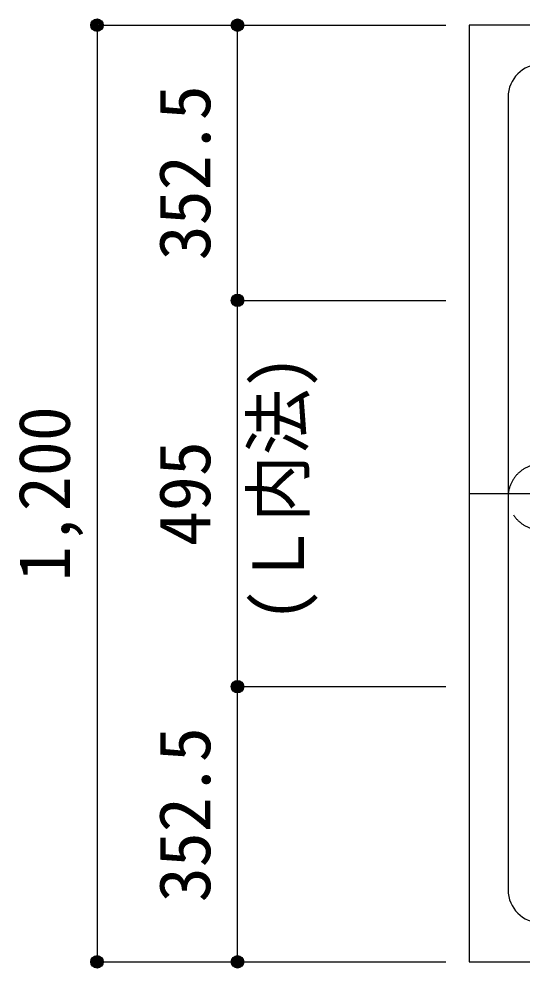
# Model space of a CAD drawing. Units: millimetres at full size, sheet at 1:30. Extents: x -5973 to 5954, y -4195 to 4201.
# Drawn here: x -625 to 20, y -2283 to -1067 of the extents above; entities that cross this region are included whole.
import ezdxf
from ezdxf.enums import TextEntityAlignment as Align

# ---------------------------------------------------------------- set-up
doc = ezdxf.new("R2010")
doc.units = ezdxf.units.MM
doc.header["$LTSCALE"] = 30
doc.header["$PDMODE"] = 32
doc.header["$PDSIZE"] = 15
doc.linetypes.add('CHAIN1', pattern=[8, 5, -1, 1, -1])
doc.linetypes.add('DASHED2', pattern=[3, 2, -1])
for name, color, linetype in [('0-1_躯体線', 2, 'Continuous'), ('0-4_フープ筋', 7, 'Continuous'), ('0-7_文字', 4, 'Continuous'), ('0-C_中子', 7, 'DASHED2'), ('0-D_寸法', 4, 'Continuous')]:
    doc.layers.add(name, color=color, linetype=linetype)
doc.styles.add('ＭＳ ゴシック', font='')
doc.styles.get('ＭＳ ゴシック').set_extended_font_data('MS Gothic')

msp = doc.modelspace()

# ---------------------------------------------------------------- linework, layer by layer
at = {"layer": '0-1_躯体線'}
for p, q in [((1552.44, -1074.89), (-47.56, -1074.89)), ((-47.56, -1074.89), (-47.56, -2274.89)), ((-47.56, -2274.89), (270.94, -2274.89))]:
    msp.add_line(p, q, dxfattribs=at)
at = {"layer": '0-4_フープ筋'}
msp.add_line((2.44, -1166.89), (2.44, -2182.89), dxfattribs=at)
for centre, start, end in [((44.44, -1166.89), 90, 180), ((44.44, -2182.89), 180, 270)]:
    msp.add_arc(centre, 42, start, end, dxfattribs=at)
at = {"layer": '0-C_中子'}
msp.add_arc((44.44, -1679.39), 42, 90, 270, dxfattribs=at)
at = {"layer": '0-D_寸法'}
for p, q in [((-524.6, -1074.89), (-344.6, -1074.89)), ((-524.6, -1074.89), (-344.6, -1074.89)), ((-524.6, -1074.89), (-524.6, -2274.89)), ((-524.6, -1074.89), (-524.6, -2274.89)), ((-344.6, -1427.39), (-344.6, -1074.89)), ((-344.6, -1074.89), (-77.56, -1074.89)), ((-344.6, -1922.39), (-344.6, -1427.39)), ((-344.6, -1427.39), (-77.56, -1427.39)), ((-344.6, -1922.39), (-77.56, -1922.39)), ((-344.6, -2274.89), (-344.6, -1922.39)), ((-524.6, -2274.89), (-344.6, -2274.89)), ((-344.6, -2274.89), (-77.56, -2274.89)), ((-344.6, -2274.89), (-77.56, -2274.89))]:
    msp.add_line(p, q, dxfattribs=at)
at = {"layer": '0-D_寸法', "linetype": 'CHAIN1'}
msp.add_line((-47.56, -1674.89), (1152.44, -1674.89), dxfattribs=at)
at = {"layer": '0-D_寸法'}
for centre, radius in [((-524.6, -1074.89), 8), ((-524.6, -1074.89), 7.2), ((-524.6, -1074.89), 6.4), ((-524.6, -1074.89), 5.6), ((-344.6, -1074.89), 8), ((-344.6, -1074.89), 7.2), ((-344.6, -1074.89), 6.4), ((-344.6, -1074.89), 5.6), ((-524.6, -1074.89), 4.8), ((-524.6, -1074.89), 4), ((-524.6, -1074.89), 3.2), ((-524.6, -1074.89), 2.4), ((-524.6, -1074.89), 1.6), ((-524.6, -1074.89), 0.8), ((-344.6, -1074.89), 4.8), ((-344.6, -1074.89), 4), ((-344.6, -1074.89), 3.2), ((-344.6, -1074.89), 2.4), ((-344.6, -1074.89), 1.6), ((-344.6, -1074.89), 0.8), ((-344.6, -1427.39), 8), ((-344.6, -1427.39), 7.2), ((-344.6, -1427.39), 6.4), ((-344.6, -1427.39), 5.6), ((-344.6, -1427.39), 4.8), ((-344.6, -1427.39), 4), ((-344.6, -1427.39), 3.2), ((-344.6, -1427.39), 2.4), ((-344.6, -1427.39), 1.6), ((-344.6, -1427.39), 0.8), ((-344.6, -1922.39), 8), ((-344.6, -1922.39), 7.2), ((-344.6, -1922.39), 6.4), ((-344.6, -1922.39), 5.6), ((-344.6, -1922.39), 4.8), ((-344.6, -1922.39), 4), ((-344.6, -1922.39), 3.2), ((-344.6, -1922.39), 2.4), ((-344.6, -1922.39), 1.6), ((-344.6, -1922.39), 0.8), ((-524.6, -2274.89), 8), ((-524.6, -2274.89), 7.2), ((-524.6, -2274.89), 6.4), ((-524.6, -2274.89), 5.6), ((-524.6, -2274.89), 4.8), ((-524.6, -2274.89), 4), ((-524.6, -2274.89), 3.2), ((-524.6, -2274.89), 2.4), ((-524.6, -2274.89), 1.6), ((-344.6, -2274.89), 8), ((-344.6, -2274.89), 7.2), ((-344.6, -2274.89), 6.4), ((-344.6, -2274.89), 5.6), ((-344.6, -2274.89), 4.8), ((-344.6, -2274.89), 4), ((-344.6, -2274.89), 3.2), ((-344.6, -2274.89), 2.4), ((-344.6, -2274.89), 1.6), ((-524.6, -2274.89), 0.8), ((-344.6, -2274.89), 0.8)]:
    msp.add_circle(centre, radius, dxfattribs=at)
at = {"layer": '0-D_寸法', "color": 7}
for p in [(-524.6, -1074.89), (-344.6, -1074.89), (-344.6, -1074.89), (-344.6, -1427.39), (-344.6, -1427.39), (-344.6, -1922.39), (-344.6, -1922.39), (-524.6, -2274.89), (-344.6, -2274.89), (-344.6, -2274.89)]:
    msp.add_point(p, dxfattribs=at)

# ---------------------------------------------------------------- texts
at = {"layer": '0-7_文字', "style": 'ＭＳ ゴシック', "width": 0.95}
msp.add_text('(Ｌ内法)', height=65.98, rotation=90, dxfattribs=at).set_placement((-239.55, -1839.49), align=Align.BOTTOM_LEFT)
at = {"layer": '0-D_寸法', "style": 'ＭＳ ゴシック'}
for s, p in [('352.5', (-359.6, -1376.14)), ('1,200', (-539.6, -1787.39)), ('495', (-359.6, -1742.39)), ('352.5', (-359.6, -2198.64))]:
    msp.add_text(s, height=65.98, rotation=90, dxfattribs=at).set_placement(p, align=Align.BOTTOM_LEFT)

doc.saveas('drawing.dxf')
